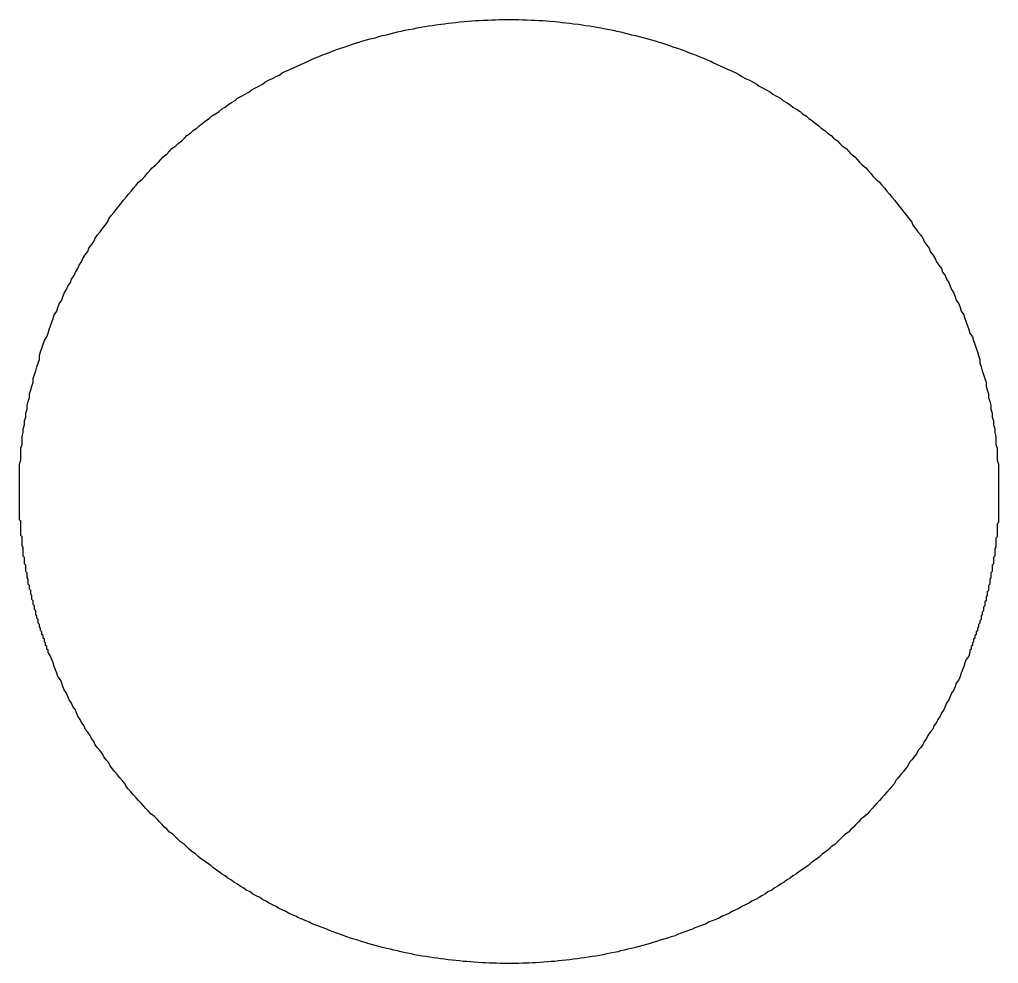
# Model space of a CAD drawing. Extents: x 4511820 to 5180432, y -1526536 to -944957.
# Drawn here: x 5013712.03 to 5013718.64, y -1423226.68 to -1423220.31 of the extents above; entities that cross this region are included whole.
import ezdxf

# ---------------------------------------------------------------- set-up
doc = ezdxf.new("R2010")
doc.units = 0
doc.header["$MEASUREMENT"] = 0
doc.layers.add('Z-Kúrenie', color=101, linetype='CONTINUOUS')

msp = doc.modelspace()

# ---------------------------------------------------------------- linework, layer by layer
at = {"layer": 'Z-Kúrenie'}
for points in [[(5013712.0295, -1423223.497, 0), (5013712.0295, -1423223.4705, 0), (5013712.0295, -1423223.4439, 0), (5013712.0295, -1423223.4174, 0), (5013712.0295, -1423223.3909, 0), (5013712.0295, -1423223.3643, 0), (5013712.0295, -1423223.3377, 0), (5013712.0295, -1423223.3112, 0), (5013712.0378, -1423223.2847, 0), (5013712.0378, -1423223.2581, 0), (5013712.0378, -1423223.2316, 0), (5013712.0378, -1423223.2052, 0), (5013712.0462, -1423223.1786, 0), (5013712.0462, -1423223.1522, 0), (5013712.0462, -1423223.1258, 0), (5013712.0546, -1423223.0993, 0), (5013712.0546, -1423223.0729, 0), (5013712.063, -1423223.0465, 0), (5013712.063, -1423223.0201, 0), (5013712.0713, -1423222.9938, 0), (5013712.0713, -1423222.9675, 0), (5013712.0797, -1423222.9412, 0), (5013712.0797, -1423222.915, 0), (5013712.0881, -1423222.8888, 0), (5013712.0964, -1423222.8627, 0), (5013712.0964, -1423222.8366, 0), (5013712.1048, -1423222.8105, 0), (5013712.1132, -1423222.7846, 0), (5013712.1215, -1423222.7586, 0), (5013712.1215, -1423222.7327, 0), (5013712.1299, -1423222.7068, 0), (5013712.1383, -1423222.681, 0), (5013712.1466, -1423222.6554, 0), (5013712.155, -1423222.6297, 0), (5013712.1634, -1423222.6041, 0), (5013712.1634, -1423222.5785, 0), (5013712.1717, -1423222.5531, 0), (5013712.1801, -1423222.5277, 0), (5013712.1885, -1423222.5024, 0), (5013712.1968, -1423222.4771, 0), (5013712.2136, -1423222.452, 0), (5013712.222, -1423222.4269, 0), (5013712.2303, -1423222.4019, 0), (5013712.2387, -1423222.377, 0), (5013712.2471, -1423222.3522, 0), (5013712.2554, -1423222.3274, 0), (5013712.2638, -1423222.3028, 0), (5013712.2805, -1423222.2783, 0), (5013712.2889, -1423222.2538, 0), (5013712.2973, -1423222.2294, 0), (5013712.314, -1423222.2051, 0), (5013712.3224, -1423222.1809, 0), (5013712.3307, -1423222.1568, 0), (5013712.3475, -1423222.1329, 0), (5013712.3559, -1423222.1091, 0), (5013712.3726, -1423222.0853, 0), (5013712.381, -1423222.0616, 0), (5013712.3977, -1423222.038, 0), (5013712.4061, -1423222.0146, 0), (5013712.4228, -1423221.9912, 0), (5013712.4312, -1423221.968, 0), (5013712.4479, -1423221.9449, 0), (5013712.4563, -1423221.9219, 0), (5013712.473, -1423221.899, 0), (5013712.4897, -1423221.8762, 0), (5013712.4981, -1423221.8536, 0), (5013712.5149, -1423221.831, 0), (5013712.5316, -1423221.8085, 0), (5013712.54, -1423221.7863, 0), (5013712.5567, -1423221.7641, 0), (5013712.5734, -1423221.742, 0), (5013712.5902, -1423221.7201, 0), (5013712.6069, -1423221.6983, 0), (5013712.6236, -1423221.6767, 0), (5013712.632, -1423221.6551, 0), (5013712.6487, -1423221.6336, 0), (5013712.6655, -1423221.6124, 0), (5013712.6822, -1423221.5913, 0), (5013712.699, -1423221.5703, 0), (5013712.7157, -1423221.5494, 0), (5013712.7324, -1423221.5287, 0), (5013712.7492, -1423221.5081, 0), (5013712.7659, -1423221.4876, 0), (5013712.7826, -1423221.4674, 0), (5013712.7994, -1423221.4472, 0), (5013712.8161, -1423221.4272, 0), (5013712.8329, -1423221.4073, 0), (5013712.858, -1423221.3876, 0), (5013712.8747, -1423221.368, 0), (5013712.8914, -1423221.3486, 0), (5013712.9082, -1423221.3294, 0), (5013712.9249, -1423221.3102, 0), (5013712.95, -1423221.2913, 0), (5013712.9668, -1423221.2725, 0), (5013712.9835, -1423221.2538, 0), (5013713.0002, -1423221.2353, 0), (5013713.0253, -1423221.217, 0), (5013713.0421, -1423221.1988, 0), (5013713.0588, -1423221.1808, 0), (5013713.0839, -1423221.1629, 0), (5013713.1007, -1423221.1453, 0), (5013713.1258, -1423221.1277, 0), (5013713.1425, -1423221.1104, 0), (5013713.1592, -1423221.0931, 0), (5013713.1843, -1423221.0761, 0), (5013713.2011, -1423221.0592, 0), (5013713.2262, -1423221.0425, 0), (5013713.2429, -1423221.0259, 0), (5013713.268, -1423221.0096, 0), (5013713.2848, -1423220.9934, 0), (5013713.3099, -1423220.9774, 0), (5013713.3266, -1423220.9615, 0), (5013713.3517, -1423220.9457, 0), (5013713.3768, -1423220.9303, 0), (5013713.3936, -1423220.9149, 0), (5013713.4187, -1423220.8997, 0), (5013713.4354, -1423220.8847, 0), (5013713.4605, -1423220.8699, 0), (5013713.4856, -1423220.8553, 0), (5013713.5023, -1423220.8409, 0), (5013713.5274, -1423220.8266, 0), (5013713.5526, -1423220.8125, 0), (5013713.5777, -1423220.7985, 0), (5013713.5944, -1423220.7848, 0), (5013713.6195, -1423220.7713, 0), (5013713.6446, -1423220.758, 0), (5013713.6697, -1423220.7447, 0), (5013713.6865, -1423220.7318, 0), (5013713.7116, -1423220.719, 0), (5013713.7367, -1423220.7064, 0), (5013713.7618, -1423220.6939, 0), (5013713.7869, -1423220.6817, 0), (5013713.8036, -1423220.6697, 0), (5013713.8287, -1423220.6578, 0), (5013713.8538, -1423220.6462, 0), (5013713.8789, -1423220.6347, 0), (5013713.904, -1423220.6234, 0), (5013713.9291, -1423220.6123, 0), (5013713.9542, -1423220.6014, 0), (5013713.9793, -1423220.5907, 0), (5013713.9961, -1423220.5802, 0), (5013714.0212, -1423220.5699, 0), (5013714.0463, -1423220.5598, 0), (5013714.0714, -1423220.5498, 0), (5013714.0965, -1423220.54, 0), (5013714.1216, -1423220.5305, 0), (5013714.1467, -1423220.5212, 0), (5013714.1718, -1423220.512, 0), (5013714.1969, -1423220.503, 0), (5013714.222, -1423220.4943, 0), (5013714.2471, -1423220.4857, 0), (5013714.2722, -1423220.4774, 0), (5013714.2974, -1423220.4692, 0), (5013714.3225, -1423220.4613, 0), (5013714.3476, -1423220.4535, 0), (5013714.3727, -1423220.4459, 0), (5013714.3978, -1423220.4385, 0), (5013714.4313, -1423220.4314, 0), (5013714.4564, -1423220.4244, 0), (5013714.4815, -1423220.4176, 0), (5013714.5066, -1423220.4111, 0), (5013714.5317, -1423220.4047, 0), (5013714.5568, -1423220.3985, 0), (5013714.5819, -1423220.3926, 0), (5013714.607, -1423220.3868, 0), (5013714.6321, -1423220.3813, 0), (5013714.6572, -1423220.3759, 0), (5013714.6907, -1423220.3707, 0), (5013714.7158, -1423220.3658, 0), (5013714.7409, -1423220.3611, 0), (5013714.766, -1423220.3565, 0), (5013714.7911, -1423220.3522, 0), (5013714.8162, -1423220.3481, 0), (5013714.8413, -1423220.3442, 0), (5013714.8748, -1423220.3404, 0), (5013714.8999, -1423220.337, 0), (5013714.925, -1423220.3337, 0), (5013714.9501, -1423220.3306, 0), (5013714.9752, -1423220.3277, 0), (5013715.0003, -1423220.3251, 0), (5013715.0338, -1423220.3225, 0), (5013715.0589, -1423220.3203, 0), (5013715.084, -1423220.3183, 0), (5013715.1091, -1423220.3163, 0), (5013715.1342, -1423220.3148, 0), (5013715.1593, -1423220.3133, 0), (5013715.1928, -1423220.3121, 0), (5013715.2179, -1423220.311, 0), (5013715.243, -1423220.3102, 0), (5013715.2681, -1423220.3096, 0), (5013715.2932, -1423220.3092, 0), (5013715.3183, -1423220.309, 0), (5013715.3518, -1423220.309, 0), (5013715.3769, -1423220.3092, 0), (5013715.402, -1423220.3096, 0), (5013715.4271, -1423220.3102, 0), (5013715.4522, -1423220.311, 0), (5013715.4857, -1423220.3121, 0), (5013715.5108, -1423220.3133, 0), (5013715.5359, -1423220.3148, 0), (5013715.561, -1423220.3163, 0), (5013715.5861, -1423220.3183, 0), (5013715.6112, -1423220.3203, 0), (5013715.6447, -1423220.3225, 0), (5013715.6698, -1423220.3251, 0), (5013715.6949, -1423220.3277, 0), (5013715.72, -1423220.3306, 0), (5013715.7451, -1423220.3337, 0), (5013715.7702, -1423220.337, 0), (5013715.8037, -1423220.3404, 0), (5013715.8288, -1423220.3442, 0), (5013715.8539, -1423220.3481, 0), (5013715.879, -1423220.3522, 0), (5013715.9041, -1423220.3565, 0), (5013715.9292, -1423220.3611, 0), (5013715.9543, -1423220.3658, 0), (5013715.9878, -1423220.3707, 0), (5013716.0129, -1423220.3759, 0), (5013716.038, -1423220.3813, 0), (5013716.0631, -1423220.3868, 0), (5013716.0882, -1423220.3926, 0), (5013716.1133, -1423220.3985, 0), (5013716.1384, -1423220.4047, 0), (5013716.1635, -1423220.4111, 0), (5013716.1886, -1423220.4176, 0), (5013716.2138, -1423220.4244, 0), (5013716.2472, -1423220.4314, 0), (5013716.2723, -1423220.4385, 0), (5013716.2974, -1423220.4459, 0), (5013716.3225, -1423220.4535, 0), (5013716.3476, -1423220.4613, 0), (5013716.3728, -1423220.4692, 0), (5013716.3979, -1423220.4774, 0), (5013716.423, -1423220.4857, 0), (5013716.4481, -1423220.4943, 0), (5013716.4732, -1423220.503, 0), (5013716.4983, -1423220.512, 0), (5013716.5234, -1423220.5212, 0), (5013716.5485, -1423220.5305, 0), (5013716.5736, -1423220.5401, 0), (5013716.5987, -1423220.5498, 0), (5013716.6238, -1423220.5598, 0), (5013716.6489, -1423220.5699, 0), (5013716.674, -1423220.5802, 0), (5013716.6991, -1423220.5908, 0), (5013716.7159, -1423220.6014, 0), (5013716.741, -1423220.6123, 0), (5013716.7661, -1423220.6234, 0), (5013716.7912, -1423220.6347, 0), (5013716.8163, -1423220.6462, 0), (5013716.8414, -1423220.6578, 0), (5013716.8665, -1423220.6697, 0), (5013716.8916, -1423220.6817, 0), (5013716.9083, -1423220.6939, 0), (5013716.9334, -1423220.7064, 0), (5013716.9586, -1423220.719, 0), (5013716.9837, -1423220.7318, 0), (5013717.0088, -1423220.7448, 0), (5013717.0255, -1423220.758, 0), (5013717.0506, -1423220.7713, 0), (5013717.0757, -1423220.7848, 0), (5013717.1008, -1423220.7985, 0), (5013717.1176, -1423220.8125, 0), (5013717.1427, -1423220.8266, 0), (5013717.1678, -1423220.8409, 0), (5013717.1845, -1423220.8553, 0), (5013717.2096, -1423220.8699, 0), (5013717.2347, -1423220.8847, 0), (5013717.2515, -1423220.8997, 0), (5013717.2766, -1423220.9149, 0), (5013717.3017, -1423220.9303, 0), (5013717.3184, -1423220.9457, 0), (5013717.3435, -1423220.9615, 0), (5013717.3602, -1423220.9774, 0), (5013717.3853, -1423220.9934, 0), (5013717.4021, -1423221.0096, 0), (5013717.4272, -1423221.0259, 0), (5013717.4439, -1423221.0425, 0), (5013717.469, -1423221.0592, 0), (5013717.4858, -1423221.0761, 0), (5013717.5109, -1423221.0931, 0), (5013717.5276, -1423221.1104, 0), (5013717.5527, -1423221.1277, 0), (5013717.5695, -1423221.1453, 0), (5013717.5862, -1423221.1629, 0), (5013717.6113, -1423221.1808, 0), (5013717.628, -1423221.1988, 0), (5013717.6448, -1423221.217, 0), (5013717.6699, -1423221.2353, 0), (5013717.6866, -1423221.2538, 0), (5013717.7034, -1423221.2725, 0), (5013717.7201, -1423221.2913, 0), (5013717.7452, -1423221.3103, 0), (5013717.7619, -1423221.3294, 0), (5013717.7787, -1423221.3486, 0), (5013717.7954, -1423221.368, 0), (5013717.8121, -1423221.3876, 0), (5013717.8373, -1423221.4073, 0), (5013717.854, -1423221.4272, 0), (5013717.8707, -1423221.4472, 0), (5013717.8875, -1423221.4674, 0), (5013717.9042, -1423221.4876, 0), (5013717.9209, -1423221.5081, 0), (5013717.9377, -1423221.5287, 0), (5013717.9544, -1423221.5494, 0), (5013717.9711, -1423221.5703, 0), (5013717.9879, -1423221.5913, 0), (5013718.0046, -1423221.6124, 0), (5013718.0214, -1423221.6337, 0), (5013718.0381, -1423221.6551, 0), (5013718.0548, -1423221.6767, 0), (5013718.0632, -1423221.6983, 0), (5013718.0799, -1423221.7201, 0), (5013718.0967, -1423221.742, 0), (5013718.1134, -1423221.7641, 0), (5013718.1302, -1423221.7863, 0), (5013718.1385, -1423221.8085, 0), (5013718.1553, -1423221.831, 0), (5013718.172, -1423221.8536, 0), (5013718.1804, -1423221.8762, 0), (5013718.1971, -1423221.899, 0), (5013718.2138, -1423221.9219, 0), (5013718.2222, -1423221.9449, 0), (5013718.2389, -1423221.968, 0), (5013718.2557, -1423221.9912, 0), (5013718.264, -1423222.0146, 0), (5013718.2808, -1423222.038, 0), (5013718.2892, -1423222.0616, 0), (5013718.3059, -1423222.0853, 0), (5013718.3143, -1423222.1091, 0), (5013718.3226, -1423222.1329, 0), (5013718.3394, -1423222.1569, 0), (5013718.3477, -1423222.1809, 0), (5013718.3561, -1423222.2051, 0), (5013718.3728, -1423222.2294, 0), (5013718.3812, -1423222.2538, 0), (5013718.3896, -1423222.2783, 0), (5013718.4063, -1423222.3028, 0), (5013718.4147, -1423222.3274, 0), (5013718.423, -1423222.3522, 0), (5013718.4314, -1423222.377, 0), (5013718.4398, -1423222.4019, 0), (5013718.4482, -1423222.4269, 0), (5013718.4649, -1423222.452, 0), (5013718.4733, -1423222.4771, 0), (5013718.4816, -1423222.5024, 0), (5013718.49, -1423222.5277, 0), (5013718.4984, -1423222.5531, 0), (5013718.5067, -1423222.5785, 0), (5013718.5151, -1423222.6041, 0), (5013718.5151, -1423222.6297, 0), (5013718.5235, -1423222.6554, 0), (5013718.5318, -1423222.681, 0), (5013718.5402, -1423222.7068, 0), (5013718.5486, -1423222.7327, 0), (5013718.5569, -1423222.7586, 0), (5013718.5569, -1423222.7846, 0), (5013718.5653, -1423222.8105, 0), (5013718.5737, -1423222.8366, 0), (5013718.5737, -1423222.8627, 0), (5013718.5821, -1423222.8888, 0), (5013718.5904, -1423222.915, 0), (5013718.5904, -1423222.9412, 0), (5013718.5988, -1423222.9675, 0), (5013718.5988, -1423222.9938, 0), (5013718.6072, -1423223.0201, 0), (5013718.6072, -1423223.0465, 0), (5013718.6155, -1423223.0729, 0), (5013718.6155, -1423223.0993, 0), (5013718.6239, -1423223.1258, 0), (5013718.6239, -1423223.1522, 0), (5013718.6239, -1423223.1786, 0), (5013718.6323, -1423223.2052, 0), (5013718.6323, -1423223.2316, 0), (5013718.6323, -1423223.2581, 0), (5013718.6323, -1423223.2847, 0), (5013718.6406, -1423223.3112, 0), (5013718.6406, -1423223.3377, 0), (5013718.6406, -1423223.3643, 0), (5013718.6406, -1423223.3909, 0), (5013718.6406, -1423223.4174, 0), (5013718.6406, -1423223.4439, 0), (5013718.6406, -1423223.4705, 0), (5013718.6406, -1423223.497, 0)], [(5013712.222, -1423224.5854, 0), (5013712.222, -1423224.5773, 0), (5013712.222, -1423224.5691, 0), (5013712.2136, -1423224.5609, 0), (5013712.2136, -1423224.5527, 0), (5013712.2136, -1423224.5445, 0), (5013712.2052, -1423224.5363, 0), (5013712.2052, -1423224.5281, 0), (5013712.2052, -1423224.5198, 0), (5013712.1968, -1423224.5116, 0), (5013712.1968, -1423224.5033, 0), (5013712.1968, -1423224.4951, 0), (5013712.1885, -1423224.4868, 0), (5013712.1885, -1423224.4785, 0), (5013712.1885, -1423224.4702, 0), (5013712.1801, -1423224.462, 0), (5013712.1801, -1423224.4536, 0), (5013712.1801, -1423224.4453, 0), (5013712.1717, -1423224.4369, 0), (5013712.1717, -1423224.4287, 0), (5013712.1717, -1423224.4203, 0), (5013712.1634, -1423224.4119, 0), (5013712.1634, -1423224.4035, 0), (5013712.1634, -1423224.3952, 0), (5013712.155, -1423224.3868, 0), (5013712.155, -1423224.3784, 0), (5013712.155, -1423224.37, 0), (5013712.155, -1423224.3616, 0), (5013712.1466, -1423224.3532, 0), (5013712.1466, -1423224.3448, 0), (5013712.1466, -1423224.3363, 0), (5013712.1383, -1423224.3279, 0), (5013712.1383, -1423224.3194, 0), (5013712.1383, -1423224.311, 0), (5013712.1383, -1423224.3025, 0), (5013712.1299, -1423224.2941, 0), (5013712.1299, -1423224.2856, 0), (5013712.1299, -1423224.2771, 0), (5013712.1299, -1423224.2686, 0), (5013712.1215, -1423224.2601, 0), (5013712.1215, -1423224.2517, 0), (5013712.1215, -1423224.2431, 0), (5013712.1215, -1423224.2346, 0), (5013712.1132, -1423224.2261, 0), (5013712.1132, -1423224.2175, 0), (5013712.1132, -1423224.209, 0), (5013712.1132, -1423224.2004, 0), (5013712.1048, -1423224.1919, 0), (5013712.1048, -1423224.1834, 0), (5013712.1048, -1423224.1748, 0), (5013712.1048, -1423224.1662, 0), (5013712.0964, -1423224.1577, 0), (5013712.0964, -1423224.1491, 0), (5013712.0964, -1423224.1405, 0), (5013712.0964, -1423224.1319, 0), (5013712.0881, -1423224.1233, 0), (5013712.0881, -1423224.1147, 0), (5013712.0881, -1423224.1061, 0), (5013712.0881, -1423224.0975, 0), (5013712.0881, -1423224.0889, 0), (5013712.0797, -1423224.0803, 0), (5013712.0797, -1423224.0717, 0), (5013712.0797, -1423224.0629, 0), (5013712.0797, -1423224.0543, 0), (5013712.0797, -1423224.0457, 0), (5013712.0713, -1423224.0371, 0), (5013712.0713, -1423224.0284, 0), (5013712.0713, -1423224.0198, 0), (5013712.0713, -1423224.0111, 0), (5013712.0713, -1423224.0024, 0), (5013712.0713, -1423223.9938, 0), (5013712.063, -1423223.9851, 0), (5013712.063, -1423223.9764, 0), (5013712.063, -1423223.9678, 0), (5013712.063, -1423223.9591, 0), (5013712.063, -1423223.9504, 0), (5013712.063, -1423223.9418, 0), (5013712.0546, -1423223.9331, 0), (5013712.0546, -1423223.9244, 0), (5013712.0546, -1423223.9157, 0), (5013712.0546, -1423223.907, 0), (5013712.0546, -1423223.8983, 0), (5013712.0546, -1423223.8896, 0), (5013712.0546, -1423223.8808, 0), (5013712.0546, -1423223.8721, 0), (5013712.0462, -1423223.8634, 0), (5013712.0462, -1423223.8547, 0), (5013712.0462, -1423223.846, 0), (5013712.0462, -1423223.8373, 0), (5013712.0462, -1423223.8286, 0), (5013712.0462, -1423223.8198, 0), (5013712.0462, -1423223.8111, 0), (5013712.0462, -1423223.8024, 0), (5013712.0378, -1423223.7937, 0), (5013712.0378, -1423223.7849, 0), (5013712.0378, -1423223.7762, 0), (5013712.0378, -1423223.7675, 0), (5013712.0378, -1423223.7588, 0), (5013712.0378, -1423223.75, 0), (5013712.0378, -1423223.7413, 0), (5013712.0378, -1423223.7326, 0), (5013712.0378, -1423223.7239, 0), (5013712.0378, -1423223.7152, 0), (5013712.0378, -1423223.7064, 0), (5013712.0378, -1423223.6977, 0), (5013712.0295, -1423223.689, 0), (5013712.0295, -1423223.6802, 0), (5013712.0295, -1423223.6715, 0), (5013712.0295, -1423223.6628, 0), (5013712.0295, -1423223.654, 0), (5013712.0295, -1423223.6453, 0), (5013712.0295, -1423223.6366, 0), (5013712.0295, -1423223.6278, 0), (5013712.0295, -1423223.6191, 0), (5013712.0295, -1423223.6104, 0), (5013712.0295, -1423223.6016, 0), (5013712.0295, -1423223.5929, 0), (5013712.0295, -1423223.5842, 0), (5013712.0295, -1423223.5754, 0), (5013712.0295, -1423223.5667, 0), (5013712.0295, -1423223.558, 0), (5013712.0295, -1423223.5493, 0), (5013712.0295, -1423223.5405, 0), (5013712.0295, -1423223.5318, 0), (5013712.0295, -1423223.5231, 0), (5013712.0295, -1423223.5144, 0), (5013712.0295, -1423223.5057, 0), (5013712.0295, -1423223.497, 0)], [(5013718.6406, -1423223.497, 0), (5013718.6406, -1423223.5057, 0), (5013718.6406, -1423223.5144, 0), (5013718.6406, -1423223.5231, 0), (5013718.6406, -1423223.5318, 0), (5013718.6406, -1423223.5405, 0), (5013718.6406, -1423223.5493, 0), (5013718.6406, -1423223.558, 0), (5013718.6406, -1423223.5667, 0), (5013718.6406, -1423223.5754, 0), (5013718.6406, -1423223.5842, 0), (5013718.6406, -1423223.5929, 0), (5013718.6406, -1423223.6016, 0), (5013718.6406, -1423223.6104, 0), (5013718.6406, -1423223.6191, 0), (5013718.6406, -1423223.6278, 0), (5013718.6406, -1423223.6366, 0), (5013718.6406, -1423223.6453, 0), (5013718.6406, -1423223.654, 0), (5013718.6406, -1423223.6628, 0), (5013718.6406, -1423223.6715, 0), (5013718.6406, -1423223.6803, 0), (5013718.6406, -1423223.689, 0), (5013718.6406, -1423223.6977, 0), (5013718.6406, -1423223.7064, 0), (5013718.6323, -1423223.7152, 0), (5013718.6323, -1423223.7239, 0), (5013718.6323, -1423223.7326, 0), (5013718.6323, -1423223.7413, 0), (5013718.6323, -1423223.75, 0), (5013718.6323, -1423223.7588, 0), (5013718.6323, -1423223.7675, 0), (5013718.6323, -1423223.7762, 0), (5013718.6323, -1423223.785, 0), (5013718.6323, -1423223.7937, 0), (5013718.6323, -1423223.8024, 0), (5013718.6239, -1423223.8111, 0), (5013718.6239, -1423223.8199, 0), (5013718.6239, -1423223.8286, 0), (5013718.6239, -1423223.8373, 0), (5013718.6239, -1423223.846, 0), (5013718.6239, -1423223.8547, 0), (5013718.6239, -1423223.8634, 0), (5013718.6239, -1423223.8721, 0), (5013718.6155, -1423223.8809, 0), (5013718.6155, -1423223.8896, 0), (5013718.6155, -1423223.8983, 0), (5013718.6155, -1423223.907, 0), (5013718.6155, -1423223.9157, 0), (5013718.6155, -1423223.9244, 0), (5013718.6155, -1423223.9331, 0), (5013718.6072, -1423223.9418, 0), (5013718.6072, -1423223.9505, 0), (5013718.6072, -1423223.9592, 0), (5013718.6072, -1423223.9678, 0), (5013718.6072, -1423223.9765, 0), (5013718.6072, -1423223.9852, 0), (5013718.5988, -1423223.9938, 0), (5013718.5988, -1423224.0025, 0), (5013718.5988, -1423224.0111, 0), (5013718.5988, -1423224.0198, 0), (5013718.5988, -1423224.0285, 0), (5013718.5988, -1423224.0371, 0), (5013718.5904, -1423224.0458, 0), (5013718.5904, -1423224.0544, 0), (5013718.5904, -1423224.063, 0), (5013718.5904, -1423224.0717, 0), (5013718.5904, -1423224.0803, 0), (5013718.5821, -1423224.0889, 0), (5013718.5821, -1423224.0975, 0), (5013718.5821, -1423224.1061, 0), (5013718.5821, -1423224.1147, 0), (5013718.5821, -1423224.1234, 0), (5013718.5737, -1423224.132, 0), (5013718.5737, -1423224.1405, 0), (5013718.5737, -1423224.1491, 0), (5013718.5737, -1423224.1577, 0), (5013718.5737, -1423224.1663, 0), (5013718.5653, -1423224.1748, 0), (5013718.5653, -1423224.1834, 0), (5013718.5653, -1423224.192, 0), (5013718.5653, -1423224.2005, 0), (5013718.5569, -1423224.2091, 0), (5013718.5569, -1423224.2176, 0), (5013718.5569, -1423224.2261, 0), (5013718.5569, -1423224.2347, 0), (5013718.5486, -1423224.2432, 0), (5013718.5486, -1423224.2517, 0), (5013718.5486, -1423224.2602, 0), (5013718.5486, -1423224.2687, 0), (5013718.5402, -1423224.2772, 0), (5013718.5402, -1423224.2856, 0), (5013718.5402, -1423224.2942, 0), (5013718.5402, -1423224.3026, 0), (5013718.5318, -1423224.3111, 0), (5013718.5318, -1423224.3195, 0), (5013718.5318, -1423224.328, 0), (5013718.5235, -1423224.3364, 0), (5013718.5235, -1423224.3449, 0), (5013718.5235, -1423224.3533, 0), (5013718.5235, -1423224.3617, 0), (5013718.5151, -1423224.3701, 0), (5013718.5151, -1423224.3785, 0), (5013718.5151, -1423224.3869, 0), (5013718.5067, -1423224.3953, 0), (5013718.5067, -1423224.4036, 0), (5013718.5067, -1423224.412, 0), (5013718.4984, -1423224.4204, 0), (5013718.4984, -1423224.4287, 0), (5013718.4984, -1423224.437, 0), (5013718.49, -1423224.4454, 0), (5013718.49, -1423224.4537, 0), (5013718.49, -1423224.462, 0), (5013718.4816, -1423224.4703, 0), (5013718.4816, -1423224.4786, 0), (5013718.4816, -1423224.4869, 0), (5013718.4733, -1423224.4952, 0), (5013718.4733, -1423224.5034, 0), (5013718.4733, -1423224.5117, 0), (5013718.4649, -1423224.52, 0), (5013718.4649, -1423224.5282, 0), (5013718.4649, -1423224.5364, 0), (5013718.4565, -1423224.5446, 0), (5013718.4565, -1423224.5528, 0), (5013718.4565, -1423224.561, 0), (5013718.4482, -1423224.5692, 0), (5013718.4482, -1423224.5774, 0), (5013718.4482, -1423224.5855, 0)], [(5013718.4482, -1423224.5855, 0), (5013718.4398, -1423224.6087, 0), (5013718.423, -1423224.6319, 0), (5013718.4147, -1423224.6551, 0), (5013718.4063, -1423224.6781, 0), (5013718.3979, -1423224.7011, 0), (5013718.3896, -1423224.7241, 0), (5013718.3812, -1423224.7469, 0), (5013718.3728, -1423224.7697, 0), (5013718.3561, -1423224.7924, 0), (5013718.3477, -1423224.815, 0), (5013718.3394, -1423224.8375, 0), (5013718.3226, -1423224.8601, 0), (5013718.3143, -1423224.8824, 0), (5013718.3059, -1423224.9047, 0), (5013718.2892, -1423224.9269, 0), (5013718.2808, -1423224.9491, 0), (5013718.2724, -1423224.9711, 0), (5013718.2557, -1423224.9931, 0), (5013718.2473, -1423225.015, 0), (5013718.2306, -1423225.0367, 0), (5013718.2222, -1423225.0584, 0), (5013718.2055, -1423225.08, 0), (5013718.1971, -1423225.1015, 0), (5013718.1804, -1423225.1228, 0), (5013718.1636, -1423225.1441, 0), (5013718.1553, -1423225.1653, 0), (5013718.1385, -1423225.1864, 0), (5013718.1302, -1423225.2073, 0), (5013718.1134, -1423225.2283, 0), (5013718.0967, -1423225.249, 0), (5013718.0883, -1423225.2697, 0), (5013718.0716, -1423225.2902, 0), (5013718.0548, -1423225.3106, 0), (5013718.0381, -1423225.3309, 0), (5013718.0297, -1423225.3511, 0), (5013718.013, -1423225.3712, 0), (5013717.9963, -1423225.3912, 0), (5013717.9795, -1423225.411, 0), (5013717.9628, -1423225.4308, 0), (5013717.946, -1423225.4504, 0), (5013717.9377, -1423225.4699, 0), (5013717.9209, -1423225.4892, 0), (5013717.9042, -1423225.5084, 0), (5013717.8875, -1423225.5275, 0), (5013717.8707, -1423225.5465, 0), (5013717.854, -1423225.5654, 0), (5013717.8373, -1423225.584, 0), (5013717.8205, -1423225.6026, 0), (5013717.8038, -1423225.621, 0), (5013717.787, -1423225.6393, 0), (5013717.7703, -1423225.6575, 0), (5013717.7536, -1423225.6755, 0), (5013717.7368, -1423225.6934, 0), (5013717.7117, -1423225.7111, 0), (5013717.695, -1423225.7287, 0), (5013717.6782, -1423225.7462, 0), (5013717.6615, -1423225.7635, 0), (5013717.6448, -1423225.7808, 0), (5013717.628, -1423225.7977, 0), (5013717.6029, -1423225.8147, 0), (5013717.5862, -1423225.8315, 0), (5013717.5695, -1423225.848, 0), (5013717.5527, -1423225.8645, 0), (5013717.536, -1423225.8808, 0), (5013717.5109, -1423225.8971, 0), (5013717.4941, -1423225.9131, 0), (5013717.4774, -1423225.929, 0), (5013717.4523, -1423225.9447, 0), (5013717.4356, -1423225.9603, 0), (5013717.4188, -1423225.9757, 0), (5013717.3937, -1423225.9911, 0), (5013717.377, -1423226.0062, 0), (5013717.3602, -1423226.0212, 0), (5013717.3351, -1423226.036, 0), (5013717.3184, -1423226.0507, 0), (5013717.2933, -1423226.0653, 0), (5013717.2766, -1423226.0796, 0), (5013717.2515, -1423226.0938, 0), (5013717.2347, -1423226.1079, 0), (5013717.2096, -1423226.1219, 0), (5013717.1929, -1423226.1356, 0), (5013717.1678, -1423226.1492, 0), (5013717.151, -1423226.1626, 0), (5013717.1259, -1423226.1759, 0), (5013717.1092, -1423226.1891, 0), (5013717.0841, -1423226.2019, 0), (5013717.0673, -1423226.2148, 0), (5013717.0422, -1423226.2274, 0), (5013717.0255, -1423226.2399, 0), (5013717.0004, -1423226.2522, 0), (5013716.9753, -1423226.2644, 0), (5013716.9586, -1423226.2763, 0), (5013716.9334, -1423226.2881, 0), (5013716.9083, -1423226.2998, 0), (5013716.8916, -1423226.3112, 0), (5013716.8665, -1423226.3225, 0), (5013716.8414, -1423226.3338, 0), (5013716.8247, -1423226.3447, 0), (5013716.7996, -1423226.3555, 0), (5013716.7744, -1423226.3661, 0), (5013716.7577, -1423226.3767, 0), (5013716.7326, -1423226.387, 0), (5013716.7075, -1423226.3971, 0), (5013716.6824, -1423226.4071, 0), (5013716.6657, -1423226.4169, 0), (5013716.6405, -1423226.4266, 0), (5013716.6154, -1423226.436, 0), (5013716.5903, -1423226.4453, 0), (5013716.5736, -1423226.4544, 0), (5013716.5485, -1423226.4634, 0), (5013716.5234, -1423226.4722, 0), (5013716.4983, -1423226.4807, 0), (5013716.4732, -1423226.4892, 0), (5013716.4564, -1423226.4974, 0), (5013716.4313, -1423226.5056, 0), (5013716.4062, -1423226.5134, 0), (5013716.3811, -1423226.5212, 0), (5013716.356, -1423226.5287, 0), (5013716.3309, -1423226.5361, 0), (5013716.3058, -1423226.5433, 0), (5013716.2891, -1423226.5504, 0), (5013716.264, -1423226.5573, 0), (5013716.2389, -1423226.564, 0), (5013716.2138, -1423226.5704, 0), (5013716.1886, -1423226.5768, 0), (5013716.1635, -1423226.583, 0), (5013716.1384, -1423226.5889, 0), (5013716.1133, -1423226.5947, 0), (5013716.0882, -1423226.6004, 0), (5013716.0715, -1423226.6058, 0), (5013716.0464, -1423226.611, 0), (5013716.0213, -1423226.6161, 0), (5013715.9962, -1423226.621, 0), (5013715.9711, -1423226.6257, 0), (5013715.946, -1423226.6303, 0), (5013715.9209, -1423226.6347, 0), (5013715.8957, -1423226.6389, 0), (5013715.8706, -1423226.6428, 0), (5013715.8455, -1423226.6467, 0), (5013715.8204, -1423226.6503, 0), (5013715.7953, -1423226.6538, 0), (5013715.7702, -1423226.657, 0), (5013715.7451, -1423226.6601, 0), (5013715.72, -1423226.6631, 0), (5013715.6949, -1423226.6657, 0), (5013715.6698, -1423226.6682, 0), (5013715.6447, -1423226.6707, 0), (5013715.6196, -1423226.6728, 0), (5013715.5945, -1423226.6749, 0), (5013715.5694, -1423226.6766, 0), (5013715.5443, -1423226.6783, 0), (5013715.5192, -1423226.6797, 0), (5013715.4941, -1423226.681, 0), (5013715.469, -1423226.6821, 0), (5013715.4438, -1423226.683, 0), (5013715.4271, -1423226.6837, 0), (5013715.402, -1423226.6843, 0), (5013715.3769, -1423226.6846, 0), (5013715.3518, -1423226.6848, 0), (5013715.3267, -1423226.6848, 0), (5013715.3016, -1423226.6846, 0), (5013715.2765, -1423226.6843, 0), (5013715.2514, -1423226.6837, 0), (5013715.2263, -1423226.683, 0), (5013715.2012, -1423226.6821, 0), (5013715.1761, -1423226.681, 0), (5013715.1509, -1423226.6797, 0), (5013715.1258, -1423226.6783, 0), (5013715.1007, -1423226.6766, 0), (5013715.0756, -1423226.6749, 0), (5013715.0505, -1423226.6728, 0), (5013715.0254, -1423226.6707, 0), (5013715.0003, -1423226.6682, 0), (5013714.9752, -1423226.6657, 0), (5013714.9501, -1423226.663, 0), (5013714.925, -1423226.6601, 0), (5013714.8999, -1423226.657, 0), (5013714.8748, -1423226.6538, 0), (5013714.8497, -1423226.6503, 0), (5013714.8246, -1423226.6467, 0), (5013714.7995, -1423226.6428, 0), (5013714.7744, -1423226.6388, 0), (5013714.7493, -1423226.6347, 0), (5013714.7242, -1423226.6303, 0), (5013714.699, -1423226.6257, 0), (5013714.6739, -1423226.621, 0), (5013714.6488, -1423226.6161, 0), (5013714.6237, -1423226.611, 0), (5013714.607, -1423226.6057, 0), (5013714.5819, -1423226.6003, 0), (5013714.5568, -1423226.5947, 0), (5013714.5317, -1423226.5889, 0), (5013714.5066, -1423226.5829, 0), (5013714.4815, -1423226.5768, 0), (5013714.4564, -1423226.5704, 0), (5013714.4313, -1423226.5639, 0), (5013714.4061, -1423226.5572, 0), (5013714.381, -1423226.5503, 0), (5013714.3643, -1423226.5433, 0), (5013714.3392, -1423226.5361, 0), (5013714.3141, -1423226.5287, 0), (5013714.289, -1423226.5211, 0), (5013714.2639, -1423226.5134, 0), (5013714.2388, -1423226.5055, 0), (5013714.222, -1423226.4974, 0), (5013714.1969, -1423226.4892, 0), (5013714.1718, -1423226.4807, 0), (5013714.1467, -1423226.4721, 0), (5013714.1216, -1423226.4633, 0), (5013714.1049, -1423226.4543, 0), (5013714.0798, -1423226.4452, 0), (5013714.0547, -1423226.4359, 0), (5013714.0296, -1423226.4265, 0), (5013714.0045, -1423226.4169, 0), (5013713.9877, -1423226.4071, 0), (5013713.9626, -1423226.3971, 0), (5013713.9375, -1423226.3869, 0), (5013713.9124, -1423226.3766, 0), (5013713.8957, -1423226.3661, 0), (5013713.8706, -1423226.3555, 0), (5013713.8455, -1423226.3446, 0), (5013713.8287, -1423226.3337, 0), (5013713.8036, -1423226.3225, 0), (5013713.7785, -1423226.3112, 0), (5013713.7618, -1423226.2997, 0), (5013713.7367, -1423226.2881, 0), (5013713.7116, -1423226.2763, 0), (5013713.6948, -1423226.2643, 0), (5013713.6697, -1423226.2522, 0), (5013713.653, -1423226.2399, 0), (5013713.6279, -1423226.2274, 0), (5013713.6028, -1423226.2148, 0), (5013713.586, -1423226.2019, 0), (5013713.5609, -1423226.189, 0), (5013713.5442, -1423226.1758, 0), (5013713.5191, -1423226.1625, 0), (5013713.5023, -1423226.1491, 0), (5013713.4772, -1423226.1355, 0), (5013713.4605, -1423226.1218, 0), (5013713.4354, -1423226.1079, 0), (5013713.4187, -1423226.0938, 0), (5013713.3936, -1423226.0796, 0), (5013713.3768, -1423226.0652, 0), (5013713.3517, -1423226.0506, 0), (5013713.335, -1423226.036, 0), (5013713.3182, -1423226.0211, 0), (5013713.2931, -1423226.0061, 0), (5013713.2764, -1423225.991, 0), (5013713.2513, -1423225.9757, 0), (5013713.2345, -1423225.9603, 0), (5013713.2178, -1423225.9447, 0), (5013713.1927, -1423225.9289, 0), (5013713.176, -1423225.9131, 0), (5013713.1592, -1423225.897, 0), (5013713.1425, -1423225.8808, 0), (5013713.1174, -1423225.8644, 0), (5013713.1007, -1423225.848, 0), (5013713.0839, -1423225.8314, 0), (5013713.0672, -1423225.8147, 0), (5013713.0421, -1423225.7977, 0), (5013713.0253, -1423225.7807, 0), (5013713.0086, -1423225.7634, 0), (5013712.9919, -1423225.7461, 0), (5013712.9751, -1423225.7287, 0), (5013712.9584, -1423225.711, 0), (5013712.9416, -1423225.6933, 0), (5013712.9165, -1423225.6754, 0), (5013712.8998, -1423225.6574, 0), (5013712.8831, -1423225.6392, 0), (5013712.8663, -1423225.6209, 0), (5013712.8496, -1423225.6025, 0), (5013712.8329, -1423225.5839, 0), (5013712.8161, -1423225.5653, 0), (5013712.7994, -1423225.5464, 0), (5013712.7826, -1423225.5274, 0), (5013712.7659, -1423225.5084, 0), (5013712.7492, -1423225.4891, 0), (5013712.7408, -1423225.4698, 0), (5013712.7241, -1423225.4503, 0), (5013712.7073, -1423225.4307, 0), (5013712.6906, -1423225.411, 0), (5013712.6739, -1423225.3911, 0), (5013712.6571, -1423225.3711, 0), (5013712.6404, -1423225.351, 0), (5013712.632, -1423225.3309, 0), (5013712.6153, -1423225.3105, 0), (5013712.5985, -1423225.2901, 0), (5013712.5902, -1423225.2696, 0), (5013712.5734, -1423225.2489, 0), (5013712.5567, -1423225.2282, 0), (5013712.54, -1423225.2073, 0), (5013712.5316, -1423225.1863, 0), (5013712.5149, -1423225.1653, 0), (5013712.5065, -1423225.1441, 0), (5013712.4897, -1423225.1227, 0), (5013712.473, -1423225.1014, 0), (5013712.4646, -1423225.0799, 0), (5013712.4479, -1423225.0583, 0), (5013712.4395, -1423225.0366, 0), (5013712.4228, -1423225.0149, 0), (5013712.4144, -1423224.993, 0), (5013712.4061, -1423224.971, 0), (5013712.3893, -1423224.949, 0), (5013712.381, -1423224.9268, 0), (5013712.3642, -1423224.9047, 0), (5013712.3559, -1423224.8823, 0), (5013712.3475, -1423224.86, 0), (5013712.3307, -1423224.8375, 0), (5013712.3224, -1423224.8149, 0), (5013712.314, -1423224.7923, 0), (5013712.3056, -1423224.7696, 0), (5013712.2889, -1423224.7468, 0), (5013712.2805, -1423224.724, 0), (5013712.2722, -1423224.701, 0), (5013712.2638, -1423224.678, 0), (5013712.2554, -1423224.655, 0), (5013712.2471, -1423224.6318, 0), (5013712.2387, -1423224.6087, 0), (5013712.222, -1423224.5854, 0)]]:
    msp.add_polyline3d(points, dxfattribs=at)

doc.saveas('drawing.dxf')
